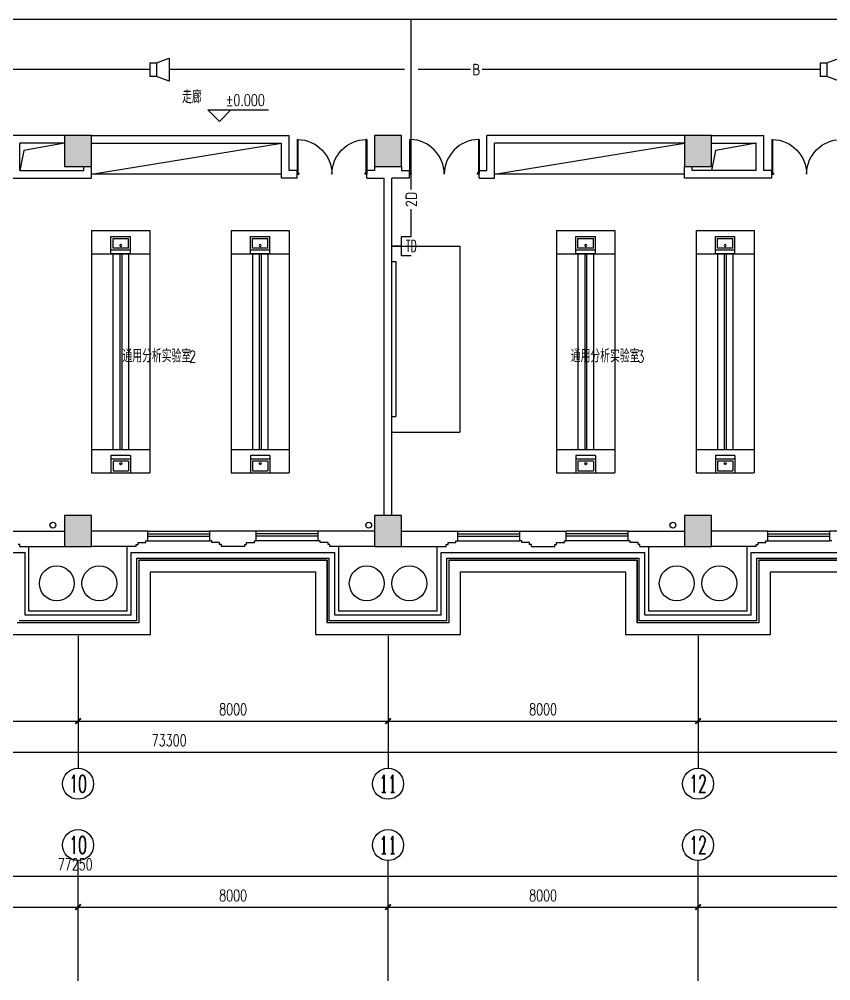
# Model space of a CAD drawing. Extents: x 190999 to 834799, y -200814 to 215286.
# Drawn here: x 362192 to 383137, y 110386 to 135186 of the extents above; entities that cross this region are included whole.
import ezdxf
from ezdxf.enums import TextEntityAlignment as Align

# ---------------------------------------------------------------- set-up
doc = ezdxf.new("R2010")
doc.units = 0
doc.header["$LTSCALE"] = 1000
doc.header["$MEASUREMENT"] = 0
for name, color, linetype in [('00-EQUIP', 3, 'Continuous'), ('00-SIG_TEXT', 7, 'Continuous'), ('00-WIRE-4', 6, 'Continuous'), ('A-墙线', 2, 'Continuous'), ('A-外包装修', 250, 'Continuous'), ('A-外窗', 145, 'Continuous'), ('A-家具', 250, 'Continuous'), ('A-门', 167, 'Continuous'), ('AXIS', 3, 'Continuous'), ('AXIS_TEXT', 7, 'Continuous'), ('COLUMN', 2, 'Continuous'), ('DIM_ELEV', 3, 'Continuous'), ('PUB_HATCH', 250, 'Continuous'), ('PUB_TEXT', 7, 'Continuous'), ('屋面排水', 7, 'Continuous'), ('房间名称', 7, 'Continuous'), ('桥架', 1, 'Continuous'), ('洞口线', 177, 'Continuous'), ('雨水管', 3, 'Continuous')]:
    doc.layers.add(name, color=color, linetype=linetype)
doc.styles.add('-GBCBIGGBENOR', font='GBENOR.shx', dxfattribs={"bigfont": 'GBCBIG.shx'})
doc.styles.add('_COMPLEX', font='COMPLEX.shx', dxfattribs={"width": 0.5})
doc.styles.add('_TCH_AXIS', font='COMPLEX', dxfattribs={"bigfont": 'GBCBIG'})
doc.styles.add('_TCH_DIM', font='SIMPLEX', dxfattribs={"bigfont": 'GBCBIG'})
doc.styles.add('COMPLEX', font='COMPLEX')
doc.styles.add('DIM_FONT', font='SIMPLEX', dxfattribs={"width": 0.7, "bigfont": 'GBCBIG'})
doc.styles.get("Standard").update_dxf_attribs({"font": 'simhei.ttf'})
doc.styles.add('zz-1', font='arial.ttf', dxfattribs={"width": 0.8})
doc.dimstyles.new('DIMN', dxfattribs={"dimtxt": 300, "dimasz": 100, "dimexe": 250, "dimexo": 300, "dimgap": 150, "dimtad": 1, "dimdec": 0, "dimzin": 0, "dimdsep": 46, "dimtxsty": 'DIM_FONT', "dimblk": 'ARCHTICK', "dimcen": 0.09, "dimclrt": 7, "dimazin": 2, "dimtfac": 1, "dimtdec": 0, "dimtix": 1, "dimtmove": 2, "dimatfit": 3, "dimfxl": 0, "dimtolj": 1, "dimtzin": 0, "dimarcsym": 0})

# ---------------------------------------------------------------- blocks, each defined once
blk = doc.blocks.new('m1800')
at = {"layer": 'A-墙线'}
for p, q in [((-900, -100), (-900, 100)), ((900, -100), (900, 100))]:
    blk.add_line(p, q, dxfattribs=at)
at = {"layer": 'A-门'}
for p, q in [((-900, 900), (-900, 0)), ((-900, 900), (-880, 900)), ((-880, 900), (-880, 50)), ((880, 900), (880, 50)), ((900, 900), (880, 900)), ((900, 900), (900, 0)), ((-900, 50), (-870, 50)), ((-900, 0), (-850, 0)), ((-870, 50), (-870, 30)), ((-870, 30), (-850, 30)), ((-850, 30), (-850, 0)), ((850, 30), (850, 0)), ((870, 30), (850, 30)), ((900, 0), (850, 0)), ((870, 50), (870, 30)), ((900, 50), (870, 50))]:
    blk.add_line(p, q, dxfattribs=at)
for centre, start, end in [((-900, 0), 0, 88.7267), ((900, 0), 91.2733, 180)]:
    blk.add_arc(centre, 900, start, end, dxfattribs=at)
blk = doc.blocks.new('_ArchTick')
at = {"const_width": 0.5}
blk.add_lwpolyline([(-0.7, -0.7), (0.7, 0.7)], dxfattribs=at)
blk = doc.blocks.new('*D51')
at = {"layer": 'AXIS', "color": 0, "lineweight": -2}
for p, q in [((355712, 110686), (355712, 112536)), ((363712, 110686), (363712, 112536)), ((355712, 112286), (363712, 112286))]:
    blk.add_line(p, q, dxfattribs=at)
at = {"layer": 'Defpoints', "color": 0}
for p in [(363712, 112286), (355712, 110386), (363712, 110386)]:
    blk.add_point(p, dxfattribs=at)
at = {"layer": 'AXIS', "color": 0, "lineweight": -2, "xscale": 100, "yscale": 100, "zscale": 100, "rotation": 180}
blk.add_blockref('_ArchTick', (355712, 112286), dxfattribs=at)
at = {"layer": 'AXIS', "color": 0, "lineweight": -2, "xscale": 100, "yscale": 100, "zscale": 100}
blk.add_blockref('_ArchTick', (363712, 112286), dxfattribs=at)
at = {"layer": 'AXIS', "color": 7, "insert": (359712, 112586), "char_height": 300, "attachment_point": 5, "style": 'DIM_FONT'}
blk.add_mtext('\\A1;8000', dxfattribs=at)
blk = doc.blocks.new('*D52')
at = {"layer": 'AXIS', "color": 0, "lineweight": -2}
for p, q in [((363712, 110686), (363712, 112536)), ((371712, 110686), (371712, 112536)), ((363712, 112286), (371712, 112286))]:
    blk.add_line(p, q, dxfattribs=at)
at = {"layer": 'Defpoints', "color": 0}
for p in [(371712, 112286), (363712, 110386), (371712, 110386)]:
    blk.add_point(p, dxfattribs=at)
at = {"layer": 'AXIS', "color": 0, "lineweight": -2, "xscale": 100, "yscale": 100, "zscale": 100, "rotation": 180}
blk.add_blockref('_ArchTick', (363712, 112286), dxfattribs=at)
at = {"layer": 'AXIS', "color": 0, "lineweight": -2, "xscale": 100, "yscale": 100, "zscale": 100}
blk.add_blockref('_ArchTick', (371712, 112286), dxfattribs=at)
at = {"layer": 'AXIS', "color": 7, "insert": (367712, 112586), "char_height": 300, "attachment_point": 5, "style": 'DIM_FONT'}
blk.add_mtext('\\A1;8000', dxfattribs=at)
blk = doc.blocks.new('*D53')
at = {"layer": 'AXIS', "color": 0, "lineweight": -2}
for p, q in [((371712, 110686), (371712, 112536)), ((379712, 110686), (379712, 112536)), ((371712, 112286), (379712, 112286))]:
    blk.add_line(p, q, dxfattribs=at)
at = {"layer": 'Defpoints', "color": 0}
for p in [(379712, 112286), (371712, 110386), (379712, 110386)]:
    blk.add_point(p, dxfattribs=at)
at = {"layer": 'AXIS', "color": 0, "lineweight": -2, "xscale": 100, "yscale": 100, "zscale": 100, "rotation": 180}
blk.add_blockref('_ArchTick', (371712, 112286), dxfattribs=at)
at = {"layer": 'AXIS', "color": 0, "lineweight": -2, "xscale": 100, "yscale": 100, "zscale": 100}
blk.add_blockref('_ArchTick', (379712, 112286), dxfattribs=at)
at = {"layer": 'AXIS', "color": 7, "insert": (375712, 112586), "char_height": 300, "attachment_point": 5, "style": 'DIM_FONT'}
blk.add_mtext('\\A1;8000', dxfattribs=at)
blk = doc.blocks.new('*D54')
at = {"layer": 'AXIS', "color": 0, "lineweight": -2}
for p, q in [((379712, 110686), (379712, 112536)), ((387712, 110686), (387712, 112536)), ((379712, 112286), (387712, 112286))]:
    blk.add_line(p, q, dxfattribs=at)
at = {"layer": 'Defpoints', "color": 0}
for p in [(387712, 112286), (379712, 110386), (387712, 110386)]:
    blk.add_point(p, dxfattribs=at)
at = {"layer": 'AXIS', "color": 0, "lineweight": -2, "xscale": 100, "yscale": 100, "zscale": 100, "rotation": 180}
blk.add_blockref('_ArchTick', (379712, 112286), dxfattribs=at)
at = {"layer": 'AXIS', "color": 0, "lineweight": -2, "xscale": 100, "yscale": 100, "zscale": 100}
blk.add_blockref('_ArchTick', (387712, 112286), dxfattribs=at)
at = {"layer": 'AXIS', "color": 7, "insert": (383712, 112586), "char_height": 300, "attachment_point": 5, "style": 'DIM_FONT'}
blk.add_mtext('\\A1;8000', dxfattribs=at)
blk = doc.blocks.new('*D58')
at = {"layer": 'AXIS', "color": 0, "lineweight": -2}
for p, q in [((325012, 110686), (325012, 113336)), ((402262, 110686), (402262, 113336)), ((325012, 113086), (402262, 113086))]:
    blk.add_line(p, q, dxfattribs=at)
at = {"layer": 'Defpoints', "color": 0}
for p in [(402262, 113086), (325012, 110386), (402262, 110386)]:
    blk.add_point(p, dxfattribs=at)
at = {"layer": 'AXIS', "color": 0, "lineweight": -2, "xscale": 100, "yscale": 100, "zscale": 100, "rotation": 180}
blk.add_blockref('_ArchTick', (325012, 113086), dxfattribs=at)
at = {"layer": 'AXIS', "color": 0, "lineweight": -2, "xscale": 100, "yscale": 100, "zscale": 100}
blk.add_blockref('_ArchTick', (402262, 113086), dxfattribs=at)
at = {"layer": 'AXIS', "color": 7, "insert": (363637, 113386), "char_height": 300, "attachment_point": 5, "style": 'DIM_FONT'}
blk.add_mtext('\\A1;77250', dxfattribs=at)
blk = doc.blocks.new('*D119')
at = {"layer": 'AXIS', "color": 0, "lineweight": -2}
for p, q in [((355712, 118486), (355712, 116836)), ((363712, 118486), (363712, 116836)), ((355712, 117086), (363712, 117086))]:
    blk.add_line(p, q, dxfattribs=at)
at = {"layer": 'Defpoints', "color": 0}
for p in [(355712, 118786), (363712, 118786), (363712, 117086)]:
    blk.add_point(p, dxfattribs=at)
at = {"layer": 'AXIS', "color": 0, "lineweight": -2, "xscale": 100, "yscale": 100, "zscale": 100, "rotation": 180}
blk.add_blockref('_ArchTick', (355712, 117086), dxfattribs=at)
at = {"layer": 'AXIS', "color": 0, "lineweight": -2, "xscale": 100, "yscale": 100, "zscale": 100}
blk.add_blockref('_ArchTick', (363712, 117086), dxfattribs=at)
at = {"layer": 'AXIS', "color": 7, "insert": (359712, 117386), "char_height": 300, "attachment_point": 5, "style": 'DIM_FONT'}
blk.add_mtext('\\A1;8000', dxfattribs=at)
blk = doc.blocks.new('*D120')
at = {"layer": 'AXIS', "color": 0, "lineweight": -2}
for p, q in [((363712, 118486), (363712, 116836)), ((371712, 118486), (371712, 116836)), ((363712, 117086), (371712, 117086))]:
    blk.add_line(p, q, dxfattribs=at)
at = {"layer": 'Defpoints', "color": 0}
for p in [(363712, 118786), (371712, 118786), (371712, 117086)]:
    blk.add_point(p, dxfattribs=at)
at = {"layer": 'AXIS', "color": 0, "lineweight": -2, "xscale": 100, "yscale": 100, "zscale": 100, "rotation": 180}
blk.add_blockref('_ArchTick', (363712, 117086), dxfattribs=at)
at = {"layer": 'AXIS', "color": 0, "lineweight": -2, "xscale": 100, "yscale": 100, "zscale": 100}
blk.add_blockref('_ArchTick', (371712, 117086), dxfattribs=at)
at = {"layer": 'AXIS', "color": 7, "insert": (367712, 117386), "char_height": 300, "attachment_point": 5, "style": 'DIM_FONT'}
blk.add_mtext('\\A1;8000', dxfattribs=at)
blk = doc.blocks.new('*D121')
at = {"layer": 'AXIS', "color": 0, "lineweight": -2}
for p, q in [((371712, 118486), (371712, 116836)), ((379712, 118486), (379712, 116836)), ((371712, 117086), (379712, 117086))]:
    blk.add_line(p, q, dxfattribs=at)
at = {"layer": 'Defpoints', "color": 0}
for p in [(371712, 118786), (379712, 118786), (379712, 117086)]:
    blk.add_point(p, dxfattribs=at)
at = {"layer": 'AXIS', "color": 0, "lineweight": -2, "xscale": 100, "yscale": 100, "zscale": 100, "rotation": 180}
blk.add_blockref('_ArchTick', (371712, 117086), dxfattribs=at)
at = {"layer": 'AXIS', "color": 0, "lineweight": -2, "xscale": 100, "yscale": 100, "zscale": 100}
blk.add_blockref('_ArchTick', (379712, 117086), dxfattribs=at)
at = {"layer": 'AXIS', "color": 7, "insert": (375712, 117386), "char_height": 300, "attachment_point": 5, "style": 'DIM_FONT'}
blk.add_mtext('\\A1;8000', dxfattribs=at)
blk = doc.blocks.new('*D122')
at = {"layer": 'AXIS', "color": 0, "lineweight": -2}
for p, q in [((379712, 118486), (379712, 116836)), ((387712, 118486), (387712, 116836)), ((379712, 117086), (387712, 117086))]:
    blk.add_line(p, q, dxfattribs=at)
at = {"layer": 'Defpoints', "color": 0}
for p in [(379712, 118786), (387712, 118786), (387712, 117086)]:
    blk.add_point(p, dxfattribs=at)
at = {"layer": 'AXIS', "color": 0, "lineweight": -2, "xscale": 100, "yscale": 100, "zscale": 100, "rotation": 180}
blk.add_blockref('_ArchTick', (379712, 117086), dxfattribs=at)
at = {"layer": 'AXIS', "color": 0, "lineweight": -2, "xscale": 100, "yscale": 100, "zscale": 100}
blk.add_blockref('_ArchTick', (387712, 117086), dxfattribs=at)
at = {"layer": 'AXIS', "color": 7, "insert": (383712, 117386), "char_height": 300, "attachment_point": 5, "style": 'DIM_FONT'}
blk.add_mtext('\\A1;8000', dxfattribs=at)
blk = doc.blocks.new('*D126')
at = {"layer": 'AXIS', "color": 0, "lineweight": -2}
for p, q in [((329412, 118486), (329412, 116036)), ((402712, 118486), (402712, 116036)), ((329412, 116286), (402712, 116286))]:
    blk.add_line(p, q, dxfattribs=at)
at = {"layer": 'Defpoints', "color": 0}
for p in [(329412, 118786), (402712, 118786), (402712, 116286)]:
    blk.add_point(p, dxfattribs=at)
at = {"layer": 'AXIS', "color": 0, "lineweight": -2, "xscale": 100, "yscale": 100, "zscale": 100, "rotation": 180}
blk.add_blockref('_ArchTick', (329412, 116286), dxfattribs=at)
at = {"layer": 'AXIS', "color": 0, "lineweight": -2, "xscale": 100, "yscale": 100, "zscale": 100}
blk.add_blockref('_ArchTick', (402712, 116286), dxfattribs=at)
at = {"layer": 'AXIS', "color": 7, "insert": (366062, 116586), "char_height": 300, "attachment_point": 5, "style": 'DIM_FONT'}
blk.add_mtext('\\A1;73300', dxfattribs=at)
blk = doc.blocks.new('_AXISO')
blk.add_circle((0, 0), 0.5)
at = {"layer": 'AXIS_TEXT', "style": 'COMPLEX', "width": 1.041667}
blk.add_attdef('A', text='', height=0.56, dxfattribs=at).set_placement((-0.25, -0.28), (0.25, -0.28), align=Align.FIT)
blk = doc.blocks.new('$plan$00001609')
at = {"linetype": 'Continuous'}
for p, q in [((0, -251), (0, 251)), ((0, 251), (450, 251)), ((93, -251), (93, 251)), ((450, 251), (450, -251)), ((146, -199), (146, 199)), ((146, 199), (397, 199)), ((397, 199), (397, -199)), ((146, -199), (397, -199)), ((0, -251), (450, -251))]:
    blk.add_line(p, q, dxfattribs=at)
blk.add_line((238, 2), (238, 0))
blk.add_arc((212, 0), 26, 4.716, 0, dxfattribs=at)
at = {"style": 'zz-1'}
for tag in ['YSIZE', 'XSIZE']:
    blk.add_attdef(tag, (0, 0), '', height=0.5, dxfattribs=at)
blk = doc.blocks.new('_LINKPT1')
at = {"color": 0}
blk.add_line((0, 0), (0, 0), dxfattribs=at)
blk = doc.blocks.new('IO37IMB6')
for p, q in [((-0.5, 0.499), (-0.5, 0.999)), ((0.5, 0.999), (0.5, 0.499)), ((0.5, 0.499), (-0.5, 0.499)), ((0, 0.5), (0, 0))]:
    blk.add_line(p, q)
at = {"xscale": 0.002, "yscale": 0.002, "zscale": 0.002}
for p in [(0, 1.384), (-0.5, 0.499), (0.5, 0.499), (0, 0)]:
    blk.add_blockref('_LINKPT1', p, dxfattribs=at)
at = {"style": '_COMPLEX', "width": 0.6, "flags": 8}
blk.add_attdef('$TEXT$', text='', height=0.6, dxfattribs=at).set_placement((0, 1), align=Align.MIDDLE_CENTER)
at = {"flags": 9}
blk.add_attdef('A', (0, 0), '', height=0.00002, dxfattribs=at)
blk = doc.blocks.new('OS28WV87')
for p, q in [((0.35, 0.35), (1, 0.6)), ((1, 0.6), (1, -0.6)), ((0, 0.35), (0, -0.35)), ((0, 0.35), (0.35, 0.35)), ((0.35, 0.35), (0.35, -0.35)), ((0.35, -0.35), (0, -0.35)), ((1, -0.6), (0.35, -0.35))]:
    blk.add_line(p, q)
at = {"xscale": 0.002, "yscale": 0.002, "zscale": 0.002}
for p in [(0, 0), (0.175, 0.35), (1, 0), (0.175, -0.35)]:
    blk.add_blockref('_LINKPT1', p, dxfattribs=at)
at = {"flags": 9}
blk.add_attdef('A', (0, 0), '', height=0.00002, dxfattribs=at)

msp = doc.modelspace()

# ---------------------------------------------------------------- hatches: boundary and pattern name
at = {"layer": 'PUB_HATCH'}
for points in [[(364061.6, 131386.5), (364061.6, 132186.5), (363361.6, 132186.5), (363361.6, 131386.5)], [(372061.6, 131386.5), (372061.6, 132186.5), (371361.6, 132186.5), (371361.6, 131386.5)], [(380061.6, 131386.5), (380061.6, 132186.5), (379361.6, 132186.5), (379361.6, 131386.5)], [(364061.6, 121586.5), (364061.6, 122386.5), (363361.6, 122386.5), (363361.6, 121586.5)], [(372061.6, 121586.5), (372061.6, 122386.5), (371361.6, 122386.5), (371361.6, 121586.5)], [(380061.6, 121586.5), (380061.6, 122386.5), (379361.6, 122386.5), (379361.6, 121586.5)]]:
    msp.add_hatch(color=256, dxfattribs=at).paths.add_polyline_path(points)

# ---------------------------------------------------------------- linework, layer by layer
at = {"layer": '00-WIRE-4'}
for p, q in [((372311.1, 130791.8), (372311.1, 135186.5)), ((365561.6, 133886.5), (360486.1, 133886.5)), ((372136.1, 133886.5), (366061.6, 133886.5)), ((373838.2, 133886.5), (372486.1, 133886.5)), ((382861.6, 133886.5), (374143.2, 133886.5)), ((372311.1, 129586.5), (372311.1, 130291.2))]:
    msp.add_line(p, q, dxfattribs=at)
at = {"layer": 'A-墙线'}
for p, q in [((363361.6, 132186.5), (362011.6, 132186.5)), ((364061.6, 132186.5), (369161.6, 132186.5)), ((369161.6, 131286.5), (369161.6, 132186.5)), ((379361.6, 132186.5), (374261.6, 132186.5)), ((374261.6, 131286.5), (374261.6, 132186.5)), ((380061.6, 132186.5), (381411.6, 132186.5)), ((381411.6, 131286.5), (381411.6, 132186.5)), ((362211.6, 131286.5), (362211.6, 131986.5)), ((363361.6, 131986.5), (362211.6, 131986.5)), ((364061.6, 131986.5), (368961.6, 131986.5)), ((368961.6, 131086.5), (368961.6, 131986.5)), ((379361.6, 131986.5), (374461.6, 131986.5)), ((374461.6, 131086.5), (374461.6, 131986.5)), ((380061.6, 131986.5), (381211.6, 131986.5)), ((381211.6, 131286.5), (381211.6, 131986.5)), ((362211.6, 131286.5), (363861.6, 131286.5)), ((363861.6, 131286.5), (363861.6, 131386.5)), ((364061.6, 131086.5), (364061.6, 131386.5)), ((369361.6, 131286.5), (369161.6, 131286.5)), ((371361.6, 131286.5), (371161.6, 131286.5)), ((371361.6, 131386.5), (371361.6, 131286.5)), ((372061.6, 131386.5), (372061.6, 131286.5)), ((372061.6, 131286.5), (372261.6, 131286.5)), ((374061.6, 131286.5), (374261.6, 131286.5)), ((379361.6, 131086.5), (379361.6, 131386.5)), ((379561.6, 131286.5), (379561.6, 131386.5)), ((381211.6, 131286.5), (379561.6, 131286.5)), ((381611.6, 131286.5), (381411.6, 131286.5)), ((361811.6, 131086.5), (364061.6, 131086.5)), ((369361.6, 131086.5), (368961.6, 131086.5)), ((371161.6, 131086.5), (371611.6, 131086.5)), ((371611.6, 122386.5), (371611.6, 131086.5)), ((371811.6, 122386.5), (371811.6, 131086.5)), ((372261.6, 131086.5), (371811.6, 131086.5)), ((374061.6, 131086.5), (374461.6, 131086.5)), ((381611.6, 131086.5), (379361.6, 131086.5)), ((361911.6, 121986.5), (363361.6, 121986.5)), ((365511.6, 121986.5), (364061.6, 121986.5)), ((365511.6, 121736.5), (365511.6, 121986.5)), ((368311.6, 121986.5), (367111.6, 121986.5)), ((367111.6, 121736.5), (367111.6, 121986.5)), ((368311.6, 121736.5), (368311.6, 121986.5)), ((371361.6, 121986.5), (369911.6, 121986.5)), ((369911.6, 121736.5), (369911.6, 121986.5)), ((372061.6, 121986.5), (373511.6, 121986.5)), ((373511.6, 121736.5), (373511.6, 121986.5)), ((375111.6, 121986.5), (376311.6, 121986.5)), ((375111.6, 121736.5), (375111.6, 121986.5)), ((376311.6, 121736.5), (376311.6, 121986.5)), ((377911.6, 121986.5), (379361.6, 121986.5)), ((377911.6, 121736.5), (377911.6, 121986.5)), ((381511.6, 121986.5), (380061.6, 121986.5)), ((381511.6, 121736.5), (381511.6, 121986.5)), ((383611.6, 121986.5), (383111.6, 121986.5)), ((383111.6, 121736.5), (383111.6, 121986.5)), ((362211.6, 121636.5), (362161.6, 121636.5)), ((362211.6, 121586.5), (362211.6, 121636.5)), ((362211.6, 121586.5), (363361.6, 121586.5)), ((365211.6, 121586.5), (364061.6, 121586.5)), ((365211.6, 121586.5), (365211.6, 121636.5)), ((365211.6, 121636.5), (365261.6, 121636.5)), ((365261.6, 121636.5), (365261.6, 121686.5)), ((365261.6, 121686.5), (365461.6, 121686.5)), ((365461.6, 121736.5), (365511.6, 121736.5)), ((365461.6, 121686.5), (365461.6, 121736.5)), ((367161.6, 121736.5), (367111.6, 121736.5)), ((367161.6, 121686.5), (367161.6, 121736.5)), ((367361.6, 121686.5), (367161.6, 121686.5)), ((367361.6, 121636.5), (367361.6, 121686.5)), ((367411.6, 121636.5), (367361.6, 121636.5)), ((367411.6, 121586.5), (367411.6, 121636.5)), ((368011.6, 121586.5), (367411.6, 121586.5)), ((368011.6, 121586.5), (368011.6, 121636.5)), ((368011.6, 121636.5), (368061.6, 121636.5)), ((368061.6, 121636.5), (368061.6, 121686.5)), ((368061.6, 121686.5), (368261.6, 121686.5)), ((368261.6, 121736.5), (368311.6, 121736.5)), ((368261.6, 121686.5), (368261.6, 121736.5)), ((369961.6, 121736.5), (369911.6, 121736.5)), ((369961.6, 121686.5), (369961.6, 121736.5)), ((370161.6, 121686.5), (369961.6, 121686.5)), ((370161.6, 121636.5), (370161.6, 121686.5)), ((370211.6, 121636.5), (370161.6, 121636.5)), ((370211.6, 121586.5), (370211.6, 121636.5)), ((371361.6, 121586.5), (370211.6, 121586.5)), ((372061.6, 121586.5), (373211.6, 121586.5)), ((373211.6, 121586.5), (373211.6, 121636.5)), ((373211.6, 121636.5), (373261.6, 121636.5)), ((373261.6, 121636.5), (373261.6, 121686.5)), ((373261.6, 121686.5), (373461.6, 121686.5)), ((373461.6, 121736.5), (373511.6, 121736.5)), ((373461.6, 121686.5), (373461.6, 121736.5)), ((375161.6, 121736.5), (375111.6, 121736.5)), ((375161.6, 121686.5), (375161.6, 121736.5)), ((375361.6, 121686.5), (375161.6, 121686.5)), ((375361.6, 121636.5), (375361.6, 121686.5)), ((375411.6, 121636.5), (375361.6, 121636.5)), ((375411.6, 121586.5), (375411.6, 121636.5)), ((375411.6, 121586.5), (376011.6, 121586.5)), ((376011.6, 121586.5), (376011.6, 121636.5)), ((376011.6, 121636.5), (376061.6, 121636.5)), ((376061.6, 121636.5), (376061.6, 121686.5)), ((376061.6, 121686.5), (376261.6, 121686.5)), ((376261.6, 121736.5), (376311.6, 121736.5)), ((376261.6, 121686.5), (376261.6, 121736.5)), ((377961.6, 121736.5), (377911.6, 121736.5)), ((377961.6, 121686.5), (377961.6, 121736.5)), ((378161.6, 121686.5), (377961.6, 121686.5)), ((378161.6, 121636.5), (378161.6, 121686.5)), ((378211.6, 121636.5), (378161.6, 121636.5)), ((378211.6, 121586.5), (378211.6, 121636.5)), ((378211.6, 121586.5), (379361.6, 121586.5)), ((381211.6, 121586.5), (380061.6, 121586.5)), ((381211.6, 121586.5), (381211.6, 121636.5)), ((381211.6, 121636.5), (381261.6, 121636.5)), ((381261.6, 121636.5), (381261.6, 121686.5)), ((381261.6, 121686.5), (381461.6, 121686.5)), ((381461.6, 121736.5), (381511.6, 121736.5)), ((381461.6, 121686.5), (381461.6, 121736.5)), ((383161.6, 121736.5), (383111.6, 121736.5))]:
    msp.add_line(p, q, dxfattribs=at)
at = {"layer": 'A-外包装修'}
for p, q in [((362441.6, 119916.5), (362441.6, 121586.5)), ((364981.6, 119916.5), (364981.6, 121586.5)), ((370441.6, 119916.5), (370441.6, 121586.5)), ((372981.6, 119916.5), (372981.6, 121586.5)), ((378441.6, 119916.5), (378441.6, 121586.5)), ((380981.6, 119916.5), (380981.6, 121586.5)), ((357081.6, 121436.5), (362341.6, 121436.5)), ((362341.6, 119816.5), (362341.6, 121436.5)), ((365081.6, 119816.5), (365081.6, 121436.5)), ((365081.6, 121436.5), (370341.6, 121436.5)), ((365231.6, 121286.5), (370191.6, 121286.5)), ((365231.6, 119666.5), (365231.6, 121286.5)), ((370191.6, 119666.5), (370191.6, 121286.5)), ((370341.6, 119816.5), (370341.6, 121436.5)), ((373081.6, 119816.5), (373081.6, 121436.5)), ((373081.6, 121436.5), (378341.6, 121436.5)), ((373231.6, 121286.5), (378191.6, 121286.5)), ((373231.6, 119666.5), (373231.6, 121286.5)), ((378191.6, 119666.5), (378191.6, 121286.5)), ((378341.6, 119816.5), (378341.6, 121436.5)), ((381081.6, 119816.5), (381081.6, 121436.5)), ((381081.6, 121436.5), (386341.6, 121436.5)), ((381231.6, 121286.5), (386191.6, 121286.5)), ((381231.6, 119666.5), (381231.6, 121286.5)), ((365281.6, 121236.5), (370141.6, 121236.5)), ((365281.6, 121236.5), (365281.6, 119616.5)), ((370141.6, 121236.5), (370141.6, 119616.5)), ((373281.6, 121236.5), (378141.6, 121236.5)), ((373281.6, 121236.5), (373281.6, 119616.5)), ((378141.6, 121236.5), (378141.6, 119616.5)), ((381281.6, 121236.5), (386141.6, 121236.5)), ((381281.6, 121236.5), (381281.6, 119616.5)), ((365080.2, 119816.5), (362343, 119816.5)), ((364980.2, 119916.5), (362443, 119916.5)), ((373080.2, 119816.5), (370343, 119816.5)), ((372980.2, 119916.5), (370443, 119916.5)), ((381080.2, 119816.5), (378343, 119816.5)), ((380980.2, 119916.5), (378443, 119916.5)), ((365280.2, 119616.5), (362143, 119616.5)), ((365230.2, 119666.5), (362193, 119666.5)), ((373280.2, 119616.5), (370143, 119616.5)), ((373230.2, 119666.5), (370193, 119666.5)), ((381280.2, 119616.5), (378143, 119616.5)), ((381230.2, 119666.5), (378193, 119666.5))]:
    msp.add_line(p, q, dxfattribs=at)
for centre in [(363161.6, 120636.5), (364261.6, 120636.5), (371161.6, 120636.5), (372261.6, 120636.5), (379161.6, 120636.5), (380261.6, 120636.5)]:
    msp.add_circle(centre, 450, dxfattribs=at)
at = {"layer": 'A-外窗'}
for p, q in [((365511.6, 121986.5), (367111.6, 121986.5)), ((365511.6, 121916.5), (367111.6, 121916.5)), ((365511.6, 121856.5), (367111.6, 121856.5)), ((369911.6, 121986.5), (368311.6, 121986.5)), ((369911.6, 121916.5), (368311.6, 121916.5)), ((369911.6, 121856.5), (368311.6, 121856.5)), ((373511.6, 121986.5), (375111.6, 121986.5)), ((373511.6, 121916.5), (375111.6, 121916.5)), ((373511.6, 121856.5), (375111.6, 121856.5)), ((377911.6, 121986.5), (376311.6, 121986.5)), ((377911.6, 121916.5), (376311.6, 121916.5)), ((377911.6, 121856.5), (376311.6, 121856.5)), ((381511.6, 121986.5), (383111.6, 121986.5)), ((381511.6, 121916.5), (383111.6, 121916.5)), ((381511.6, 121856.5), (383111.6, 121856.5)), ((365511.6, 121736.5), (367111.6, 121736.5)), ((369911.6, 121736.5), (368311.6, 121736.5)), ((373511.6, 121736.5), (375111.6, 121736.5)), ((377911.6, 121736.5), (376311.6, 121736.5)), ((381511.6, 121736.5), (383111.6, 121736.5))]:
    msp.add_line(p, q, dxfattribs=at)
at = {"layer": 'A-家具'}
for p, q in [((364061.6, 131186.5), (368961.6, 131986.5)), ((374461.6, 131186.5), (379361.6, 131986.5)), ((368961.6, 131186.5), (364061.6, 131186.5)), ((379361.6, 131186.5), (374461.6, 131186.5)), ((364061.6, 129736.5), (364061.6, 123486.5)), ((364061.6, 129736.5), (365561.6, 129736.5)), ((365561.6, 129736.5), (365561.6, 123486.5)), ((367661.6, 129736.5), (367661.6, 123486.5)), ((367661.6, 129736.5), (369161.6, 129736.5)), ((369161.6, 129736.5), (369161.6, 123486.5)), ((376061.6, 129736.5), (376061.6, 123486.5)), ((376061.6, 129736.5), (377561.6, 129736.5)), ((377561.6, 129736.5), (377561.6, 123486.5)), ((379661.6, 129736.5), (379661.6, 123486.5)), ((379661.6, 129736.5), (381161.6, 129736.5)), ((381161.6, 129736.5), (381161.6, 123486.5)), ((371811.6, 129336.5), (373561.6, 129336.5)), ((373561.6, 129336.5), (373561.6, 124536.5)), ((364061.6, 129136.5), (365561.6, 129136.5)), ((364611.6, 129136.5), (364611.6, 124086.5)), ((364786.6, 129136.5), (364786.6, 124086.5)), ((364836.6, 129136.5), (364836.6, 124086.5)), ((365011.6, 129136.5), (365011.6, 124086.5)), ((367661.6, 129136.5), (369161.6, 129136.5)), ((368211.6, 129136.5), (368211.6, 124086.5)), ((368386.6, 129136.5), (368386.6, 124086.5)), ((368436.6, 129136.5), (368436.6, 124086.5)), ((368611.6, 129136.5), (368611.6, 124086.5)), ((376061.6, 129136.5), (377561.6, 129136.5)), ((376611.6, 129136.5), (376611.6, 124086.5)), ((376786.6, 129136.5), (376786.6, 124086.5)), ((376836.6, 129136.5), (376836.6, 124086.5)), ((377011.6, 129136.5), (377011.6, 124086.5)), ((379661.6, 129136.5), (381161.6, 129136.5)), ((380211.6, 129136.5), (380211.6, 124086.5)), ((380386.6, 129136.5), (380386.6, 124086.5)), ((380436.6, 129136.5), (380436.6, 124086.5)), ((380611.6, 129136.5), (380611.6, 124086.5)), ((371811.6, 128936.5), (371911.6, 128936.5)), ((371911.6, 128936.5), (371911.6, 124936.5)), ((371811.6, 124936.5), (371911.6, 124936.5)), ((371811.6, 124536.5), (373561.6, 124536.5)), ((364061.6, 124086.5), (365561.6, 124086.5)), ((367661.6, 124086.5), (369161.6, 124086.5)), ((376061.6, 124086.5), (377561.6, 124086.5)), ((379661.6, 124086.5), (381161.6, 124086.5)), ((364061.6, 123486.5), (365561.6, 123486.5)), ((367661.6, 123486.5), (369161.6, 123486.5)), ((376061.6, 123486.5), (377561.6, 123486.5)), ((379661.6, 123486.5), (381161.6, 123486.5))]:
    msp.add_line(p, q, dxfattribs=at)
at = {"layer": 'AXIS'}
for p, q in [((363711.6, 119286.5), (363711.6, 115867.4)), ((371711.6, 119286.5), (371711.6, 115867.4)), ((379711.6, 119286.5), (379711.6, 115867.4)), ((363711.6, 110386.5), (363711.6, 113487)), ((371711.6, 110386.5), (371711.6, 113486.5)), ((379711.6, 110386.5), (379711.6, 113486.5))]:
    msp.add_line(p, q, dxfattribs=at)
at = {"layer": 'COLUMN'}
for p, q in [((364061.6, 132186.5), (363361.6, 132186.5)), ((363361.6, 132186.5), (363361.6, 131386.5)), ((364061.6, 131386.5), (364061.6, 132186.5)), ((372061.6, 132186.5), (371361.6, 132186.5)), ((371361.6, 132186.5), (371361.6, 131386.5)), ((372061.6, 131386.5), (372061.6, 132186.5)), ((380061.6, 132186.5), (379361.6, 132186.5)), ((379361.6, 132186.5), (379361.6, 131386.5)), ((380061.6, 131386.5), (380061.6, 132186.5)), ((363361.6, 131386.5), (364061.6, 131386.5)), ((371361.6, 131386.5), (372061.6, 131386.5)), ((379361.6, 131386.5), (380061.6, 131386.5)), ((364061.6, 122386.5), (363361.6, 122386.5)), ((363361.6, 122386.5), (363361.6, 121586.5)), ((364061.6, 121586.5), (364061.6, 122386.5)), ((372061.6, 122386.5), (371361.6, 122386.5)), ((371361.6, 122386.5), (371361.6, 121586.5)), ((372061.6, 121586.5), (372061.6, 122386.5)), ((380061.6, 122386.5), (379361.6, 122386.5)), ((379361.6, 122386.5), (379361.6, 121586.5)), ((380061.6, 121586.5), (380061.6, 122386.5)), ((363361.6, 121586.5), (364061.6, 121586.5)), ((371361.6, 121586.5), (372061.6, 121586.5)), ((379361.6, 121586.5), (380061.6, 121586.5))]:
    msp.add_line(p, q, dxfattribs=at)
at = {"layer": 'DIM_ELEV'}
for p, q in [((367356.8, 132546.3), (367056.8, 132846.3)), ((367056.8, 132846.3), (368621.8, 132846.3)), ((367356.8, 132546.3), (367656.8, 132846.3))]:
    msp.add_line(p, q, dxfattribs=at)
at = {"layer": '屋面排水'}
for points in [[(403711.6, 119616.5), (401391.6, 119616.5), (401391.6, 121236.5), (397281.6, 121236.5), (397281.6, 119616.5), (394141.6, 119616.5), (394141.6, 121236.5), (389281.6, 121236.5), (389281.6, 119616.5), (386141.6, 119616.5), (386141.6, 121236.5), (381281.6, 121236.5), (381281.6, 119616.5), (378141.6, 119616.5), (378141.6, 121236.5), (373281.6, 121236.5), (373281.6, 119616.5), (370141.6, 119616.5), (370141.6, 121236.5), (365281.6, 121236.5), (365281.6, 119616.5), (362141.6, 119616.5)], [(361841.4, 119316.5), (365581.4, 119316.5), (365581.4, 120936.5), (369841.6, 120936.5), (369841.6, 119316.5), (373581.4, 119316.5), (373581.4, 120936.5), (377841.6, 120936.5), (377841.6, 119316.5), (381581.1, 119316.5), (381581.1, 120936.5), (385841.4, 120936.5), (385841.4, 119316.5), (389581.4, 119316.5), (389581.4, 120936.5), (393841.4, 120936.5), (393841.4, 119316.5), (397581.4, 119316.5), (397581.4, 120936.5), (401091.6, 120936.5), (401091.6, 119316.5), (403711.6, 119316.5)]]:
    msp.add_lwpolyline(points, dxfattribs=at)
at = {"layer": '桥架'}
msp.add_line((330011.6, 135186.5), (402711.6, 135186.5), dxfattribs=at)
at = {"layer": '洞口线'}
for points in [[(363361.6, 131986.5), (362307.7, 131797.8), (362211.6, 131286.5)], [(381211.6, 131986.5), (380157.7, 131797.8), (380061.6, 131286.5)]]:
    msp.add_lwpolyline(points, dxfattribs=at)
at = {"layer": '雨水管'}
for centre in [(363061.6, 122136.5), (371211.6, 122136.5), (379061.6, 122136.5)]:
    msp.add_circle(centre, 75, dxfattribs=at)

# ---------------------------------------------------------------- block references
at = {"layer": '00-EQUIP', "xscale": 500, "yscale": 500, "zscale": 500}
for p in [(365561.6, 133886.5), (382861.6, 133886.5)]:
    msp.add_blockref('OS28WV87', p, dxfattribs=at)
at = {"layer": '00-EQUIP'}
ref = msp.add_blockref('IO37IMB6', (371811.6, 129336.5), dxfattribs=dict(at, xscale=500, yscale=500, zscale=500, rotation=270))
ref.add_attrib('$TEXT$', 'TD', dxfattribs={"layer": '0', "height": 300, "style": '_COMPLEX', "width": 0.6, "flags": 8}).set_placement((372311.6, 129336.5), align=Align.MIDDLE_CENTER)
at = {"layer": 'A-家具', "rotation": 90}
for p in [(364811.6, 129136.5), (368411.6, 129136.5), (376811.6, 129136.5), (380411.6, 129136.5)]:
    msp.add_blockref('$plan$00001609', p, dxfattribs=at)
at = {"layer": 'A-家具', "yscale": -1, "rotation": 270}
for p in [(364811.6, 123936.5), (368411.6, 123936.5), (376811.6, 123936.5), (380411.6, 123936.5)]:
    msp.add_blockref('$plan$00001609', p, dxfattribs=at)
at = {"layer": 'A-门', "xscale": -1}
for p in [(370261.6, 131186.5), (382511.6, 131186.5)]:
    msp.add_blockref('m1800', p, dxfattribs=at)
at = {"layer": 'A-门'}
msp.add_blockref('m1800', (373161.6, 131186.5), dxfattribs=at)
at = {"layer": 'AXIS'}
ref = msp.add_blockref('_AXISO', (363711.6, 115467.4), dxfattribs=dict(at, xscale=800, yscale=800, zscale=800))
ref.add_attrib('A', '10', dxfattribs={"layer": 'AXIS_TEXT', "height": 452.55, "style": '_TCH_AXIS', "width": 0.724138}).set_placement((363485.4, 115241.1), (363937.9, 115241.1), align=Align.FIT)
ref = msp.add_blockref('_AXISO', (371711.6, 115467.4), dxfattribs=dict(at, xscale=800, yscale=800, zscale=800))
ref.add_attrib('A', '11', dxfattribs={"layer": 'AXIS_TEXT', "height": 452.55, "style": '_TCH_AXIS', "width": 0.875}).set_placement((371485.4, 115241.1), (371937.9, 115241.1), align=Align.FIT)
ref = msp.add_blockref('_AXISO', (379711.6, 115467.4), dxfattribs=dict(at, xscale=800, yscale=800, zscale=800))
ref.add_attrib('A', '12', dxfattribs={"layer": 'AXIS_TEXT', "height": 452.55, "style": '_TCH_AXIS', "width": 0.724138}).set_placement((379485.4, 115241.1), (379937.9, 115241.1), align=Align.FIT)
ref = msp.add_blockref('_AXISO', (363711.6, 113887), dxfattribs=dict(at, xscale=800, yscale=800, zscale=800))
ref.add_attrib('A', '10', dxfattribs={"layer": 'AXIS_TEXT', "height": 452.55, "style": '_TCH_AXIS', "width": 0.724138}).set_placement((363485.4, 113660.7), (363937.9, 113660.7), align=Align.FIT)
ref = msp.add_blockref('_AXISO', (371711.6, 113886.5), dxfattribs=dict(at, xscale=800, yscale=800, zscale=800))
ref.add_attrib('A', '11', dxfattribs={"layer": 'AXIS_TEXT', "height": 452.55, "style": '_TCH_AXIS', "width": 0.875}).set_placement((371485.4, 113660.2), (371937.9, 113660.2), align=Align.FIT)
ref = msp.add_blockref('_AXISO', (379711.6, 113886.5), dxfattribs=dict(at, xscale=800, yscale=800, zscale=800))
ref.add_attrib('A', '12', dxfattribs={"layer": 'AXIS_TEXT', "height": 452.55, "style": '_TCH_AXIS', "width": 0.724138}).set_placement((379485.4, 113660.2), (379937.9, 113660.2), align=Align.FIT)

# ---------------------------------------------------------------- texts
at = {"layer": '00-SIG_TEXT', "style": '-GBCBIGGBENOR'}
msp.add_text('B', height=300, dxfattribs=at).set_placement((373990.7, 133886.5), align=Align.MIDDLE_CENTER)
msp.add_text('2D', height=300, rotation=90, dxfattribs=at).set_placement((372311.1, 130541.5), align=Align.MIDDLE_CENTER)
at = {"layer": 'PUB_TEXT', "style": '_TCH_DIM', "width": 0.705882}
msp.add_text('%%P0.000', height=297.5, dxfattribs=at).set_placement((367521.8, 132951.2))
at = {"layer": '房间名称', "style": '_TCH_DIM'}
for s, p in [('走廊', (366396, 133015.9)), ('通用分析实验室', (364857, 126335.9)), ('通用分析实验室', (376426.1, 126335.9))]:
    msp.add_text(s, height=337.59, dxfattribs=at).set_placement(p)
at = {"layer": '房间名称', "style": '_TCH_DIM', "width": 0.705882}
for s, p in [('2', (366577.2, 126335.9)), ('3', (378146.3, 126335.9))]:
    msp.add_text(s, height=297.5, dxfattribs=at).set_placement(p)

# ---------------------------------------------------------------- dimensions: what is measured, and where the dimension line sits
at = {"layer": 'AXIS'}
for p1, p2, distance, picture, middle in [((329411.6, 118786.5), (402711.6, 118786.5), -2500, '*D126', (366061.6, 116586.5)), ((355711.6, 118786.5), (363711.6, 118786.5), -1700, '*D119', (359711.6, 117386.5)), ((363711.6, 118786.5), (371711.6, 118786.5), -1700, '*D120', (367711.6, 117386.5)), ((371711.6, 118786.5), (379711.6, 118786.5), -1700, '*D121', (375711.6, 117386.5)), ((379711.6, 118786.5), (387711.6, 118786.5), -1700, '*D122', (383711.6, 117386.5)), ((325011.8, 110386.5), (402261.6, 110386.5), 2700, '*D58', (363636.7, 113386.5)), ((355711.6, 110386.5), (363711.6, 110386.5), 1900, '*D51', (359711.6, 112586.5)), ((363711.6, 110386.5), (371711.6, 110386.5), 1900, '*D52', (367711.6, 112586.5)), ((371711.6, 110386.5), (379711.6, 110386.5), 1900, '*D53', (375711.6, 112586.5)), ((379711.6, 110386.5), (387711.6, 110386.5), 1900, '*D54', (383711.6, 112586.5))]:
    dim = msp.add_aligned_dim(p1=p1, p2=p2, distance=distance, dimstyle='DIMN', dxfattribs=at)
    dim.commit()
    dim.dimension.update_dxf_attribs({"geometry": picture, "text_midpoint": middle})

doc.saveas('drawing.dxf')
